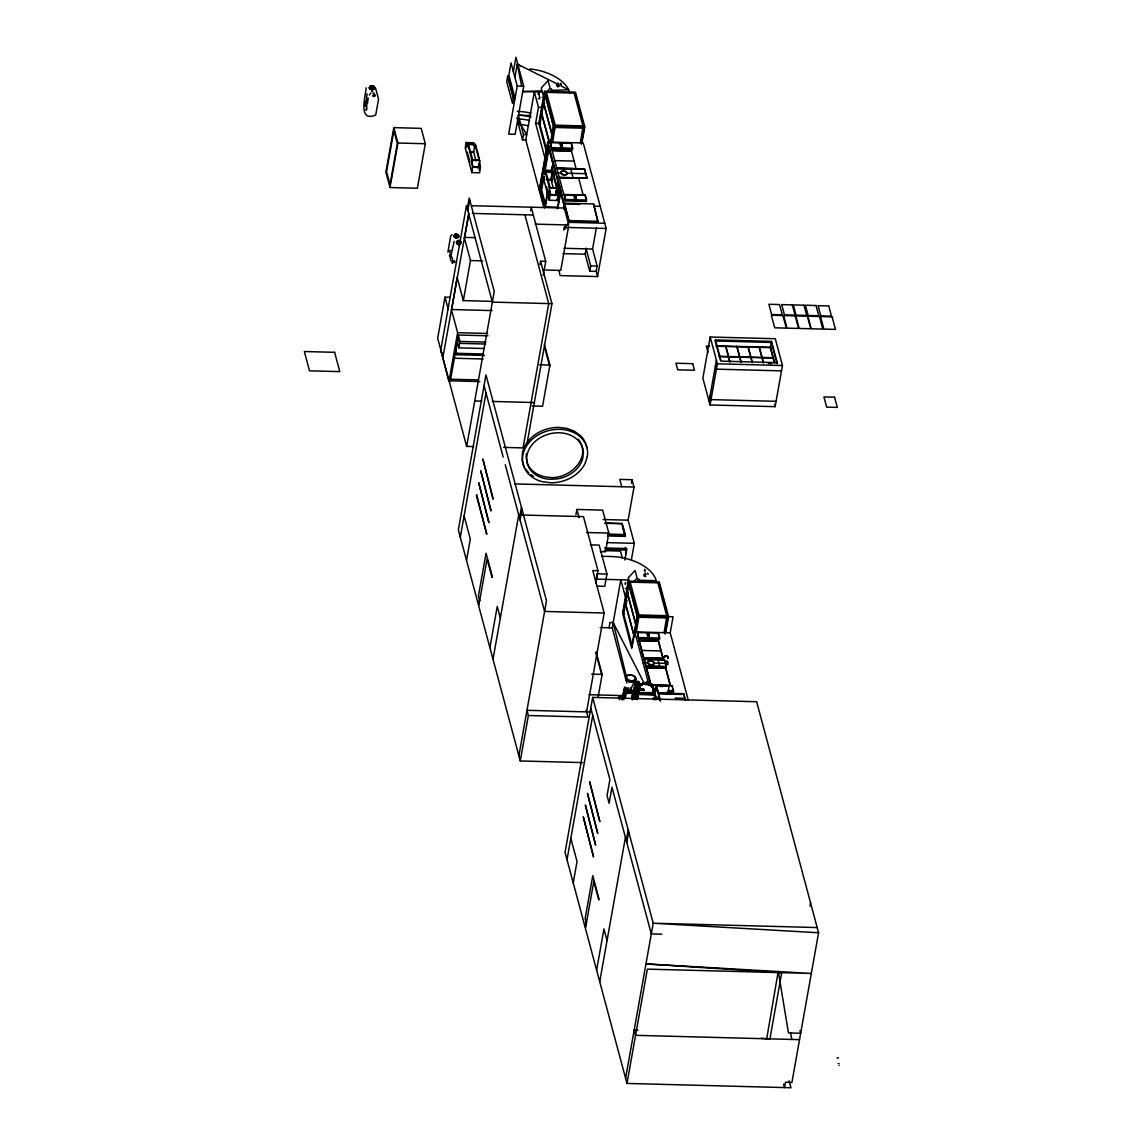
<?xml version="1.0" encoding="UTF-8"?>
<svg xmlns="http://www.w3.org/2000/svg" width="1145" height="1145" viewBox="0 0 1145 1145"><rect width="100%" height="100%" fill="white"/><g stroke="black" fill="none" stroke-linecap="round" stroke-linejoin="round"><path stroke-width="1.5" d="M634.487 699.094L634.831 697.434L635.089 698.937M648.728 685.34L648.986 685.454M667.836 657.344L667.907 658.432L668.05 657.717M667.807 656.715L668.022 657.459A3.249 2.591 -15 0 1 668.007 658.432L667.392 656.257M837.095 1057.823L837.181 1058.209M838.083 1063.591L838.083 1063.49M838.383 1057.737L838.569 1057.951M653.351 697.863L653.208 699.151M637.693 684.123L642.488 684.739L643.175 683.322L644.191 684.137L642.202 684.137L643.762 683.751L643.003 682.706L642.13 684.223L644.163 684.137L642.66 682.878C643.476 685.44 643.29 682.778 642.688 683.651M637.107 683.951L637.608 682.992L636.835 684.123M632.627 692.839C634.258 691.923 631.01 696.718 632.412 699.81L632.713 693.054L630.351 688.016M449.885 256.451L449.355 255.736L450.629 254.748M452.447 263.049C452.533 261.031 453.162 260.688 452.49 261.318M645.823 684.123L645.365 683.064A1.431 1.145 -15.8 0 0 646.395 681.733L648.9 681.647L649.759 683.851A1.431 1.145 -15.8 0 0 648.743 685.197L648.657 684.939M644.191 684.137L644.034 683.035M550.473 91.156L551.088 90.24M631.854 698.564L632.741 693.297M365.713 103.98L365.312 105.941M366.915 102.535L366.142 104.581M366.844 108.217L366.429 110.178M644.02 684.238L642.875 683.579L644.406 683.436M666.805 661.152L667.821 661.753L666.819 661.137M373.198 96.108L374.114 96.466L374.916 95.25M632.298 691.38L634.931 687M643.275 683.508L643.461 683.794M373.656 94.892L374.673 95.836L373.299 95.278M374.472 95.98L374.973 95.378M655.026 694.657L638.094 694.271L637.207 699.452C641.357 694.686 630.179 682.077 637.622 681.504C638.423 681.032 639.983 683.794 638.609 684.109M638.509 681.404L639.253 682.692L638.337 683.694M645.479 683.98L645.365 683.064M649.759 683.851L648.9 681.647M642.331 683.808L643.662 683.737C639.898 683.465 644.22 684.71 643.633 682.721M667.292 664.572L667.649 662.554M636.191 698.894L635.99 696.704L635.704 699.022M449.913 254.72L450.429 254.691M452.518 260.86L453.22 261.403L452.475 261.532A2.018 1.131 -73.1 0 1 452.747 261.06L453.277 260.917M636.992 683.737L637.65 683.136M637.636 683.794L637.794 684.467M647.369 683.966L647.984 683.207L648.299 684.08M634.988 682.821L632.355 698.937M622.837 699.838L624.841 688.059L628.677 687.959M366.114 87.793C366.157 94.191 356.939 123.145 375.732 114.972L378.537 99.171L375.589 88.151M393.823 127.625L385.894 172.151L390.016 187.522L417.395 188.252L425.325 143.726L421.203 128.355L393.823 127.625L397.916 143.039L390.016 187.522M466.187 142.552L465.242 147.891L471.869 172.594L479.598 172.795C481.558 163.162 477.808 153.773 475.533 144.327L467.804 144.127L467.332 146.789L466.187 142.552L473.93 142.753L473.443 145.429M466.087 147.762L466.945 142.953L473.386 143.125L474.416 146.975M450.214 254.247L449.956 255.034A2.018 1.131 -73.1 0 1 450.228 254.576M450.371 258.197L454.179 241.266M450.343 297.299L445.004 297.17L437.676 338.319L466.645 446.407L473.686 446.593M471.869 172.594C473.815 162.962 470.08 153.573 467.804 144.127M472.155 162.962L472.699 159.971L468.548 144.528L475.003 144.699L473.658 152.17L470.438 152.085M454.436 262.434L454.665 261.203M479.827 381.586L448.725 380.77L440.768 349.898L466.473 205.599L467.919 210.236M467.303 208.691L469.207 197.999L494.254 291.417L466.645 446.407M467.818 210.623L469.722 199.931M442.843 357.612L468.863 213.328L464.584 237.373M451.731 309.522L457.127 277.448L463.339 300.62L491.52 301.35M477.909 168L479.411 163.205M479.225 170.261L479.798 167.055L478.767 163.191M449.055 380.784L457.614 332.68L451.416 309.522L492.021 310.581M463.339 300.62L470.466 260.53L464.269 237.373L475.089 237.659M450.371 380.813L458.53 335.027L487.985 335.8M484.464 355.465L456.74 354.735L455.953 349.44M484.149 348.509L458.787 347.851L459.961 341.439L458.415 335.642M513.361 71.677L515.923 57.25L523.694 86.204L515.121 134.309L508.681 134.137L517.239 86.032L511.042 62.875L508.852 75.169L515.05 98.327M514.906 77.474L517.297 64.106L558.431 84.53M543.803 207.245L525.77 139.948L522.549 139.862L518.413 124.433L519.358 119.08A26.378 14.985 10.1 0 1 529.534 120.511M522.549 139.862L523.494 134.523L518.327 115.216L530.707 115.545M525.77 139.948L534.329 91.858L538.479 107.286L535.617 123.331L544.934 158.067M538.264 94.248L538.608 92.817L538.365 94.162M460.304 537.248L486.01 392.95M538.293 98.771L538.493 98.785M539.51 98.871L539.71 97.554M581.932 142.939L584.794 126.895L575.477 92.158L544.548 91.342L538.837 123.417L546.508 152.013M544.805 92.316L539.095 124.376L540.583 123.932M466.516 560.406L470.323 539.037L464.111 515.865M530.607 210.794L531.237 207.302L545.721 261.346L543.231 275.301M539.223 190.142L547.782 142.037L583.22 142.968L606.149 228.47L564.27 227.368L563.798 230.045L566.317 227.526M551.547 171.192L551.346 170.419L543.617 170.219L542.658 175.557L549.285 200.275L557.658 200.489L559.833 186.363M543.417 176.774L540.984 190.485L545.378 206.887L557.4 207.202M544.362 171.693L548.913 145.959M544.047 176.301L541.614 190.013L545.349 203.967L547.797 190.256M544.963 171.163L548.942 148.879L552.677 162.833M556.198 192.26L558.273 180.566L556.685 185.891L552.963 171.993L545.22 171.793L544.748 174.469L543.617 170.219M550.63 141.823L553.364 126.465M550.53 142.681L551.632 149.093L561.293 149.351L561.551 147.963L560.206 142.939L550.53 142.681L551.632 149.093M551.017 142.123L553.865 126.093L544.548 91.342M551.804 139.819L552.505 135.826L543.718 103.021L544.519 103.036M553.064 132.72L553.622 129.6M552.62 142.166L555.11 126.98M552.133 150.525L571.469 151.025L552.133 150.525L563.984 195.222L583.149 194.693L563.984 195.222M551.16 171.406L553.421 162.418L552.133 171.55M545.378 206.887L547.811 193.09M551.475 172.637L553.307 162.361L551.632 172.451M553.378 188.424L550.988 179.464L551.833 174.655L550.802 170.791L544.362 170.619L545.049 173.196M549.285 200.275C551.246 190.642 547.496 181.239 545.22 171.793M552.42 172.365L556.556 187.809L550.115 187.637L545.979 172.194L552.42 172.365L551.088 179.851L546.251 179.722M549.099 190.685L548.884 195.509L546.48 186.535M551.947 181.554L552.52 178.348M553.378 173.539L554.967 168.215M553.579 174.312L555.182 168.988L553.693 177.332M553.479 176.559L554.667 169.889M559.948 144.327L560.206 142.939M479.469 599.851L478.524 605.19L458.344 529.92L485.952 374.93L546.494 600.753L518.885 755.743M539.953 264.652L540.569 261.217L545.721 261.346M561.637 142.953L562.739 149.365L572.4 149.623L572.657 148.235L571.312 143.211L561.637 142.953L562.739 149.365M555.325 195.68L558.488 181.339L556.699 191.358M557.758 194.364L559.189 186.334M557.658 200.489L559.232 189.698M557.3 208.733L560.649 189.913M557.916 208.161L560.678 192.661L564.456 206.758M571.312 143.211L572.4 149.623M564.413 194.493L565.515 200.905L575.176 201.162L575.42 199.774L574.074 194.75L564.413 194.493L565.515 200.905M564.399 203.996L564.542 203.195L593.539 203.953L598.048 222.13L569.051 221.371L564.542 203.195M563.755 209.048L564.356 205.642L547.811 143.884L539.624 189.841L544.476 207.946M568.378 223.304L564.285 208.018L564.757 205.341M564.442 209.735L565.058 206.315M489.903 647.655L497.231 606.506L500.336 618.085M580.329 142.896L582.819 127.71M526.872 444.475L551.947 303.668L540.569 261.217M576.078 168.673L556.742 168.158L576.078 168.673L571.469 151.025M581.259 144.342L584.293 127.267L582.447 120.368M573.831 196.138L574.074 194.75M568.521 226.753L560.749 270.435L542.859 269.962M575.52 194.764L576.608 201.177L586.283 201.434L586.526 200.046L585.181 195.022L575.52 194.764L576.608 201.177M493.008 659.234L518.714 514.935M578.712 178.09L559.332 177.847L578.712 178.09L583.106 194.951M519.544 518.027L521.447 507.335M520.059 519.959L521.963 509.267M584.551 169.245L556.842 168.515L584.551 169.245L586.941 178.162L559.232 177.432L586.941 178.162M544.347 344.359L549.901 365.083L542.573 406.246L532.167 405.974M585.181 195.022L586.283 201.434M593.539 203.953L598.048 222.13M558.817 270.377L560.206 275.587L597.575 276.575L596.187 271.365L589.747 271.193L585.181 254.204L586.14 248.866M596.187 271.365L597.132 266.012L592.58 249.037L596.302 228.127M589.747 271.193L590.691 265.855L585.925 248.093M597.575 276.575L606.192 228.227M582.69 762.599L520.274 760.953L528.375 715.525L526.972 710.315L590.104 711.975M575.921 514.792L576.88 509.439L602.656 510.126L608.811 533.083L605.476 551.79L600.323 551.661M595.701 582.605L597.275 573.788L606.936 574.046L604.746 586.34L596.702 586.125M595.786 582.905L597.962 570.682L583.463 516.638L522.22 515.021M586.569 711.889L604.188 613.019L592.795 570.553L597.962 570.682M622.021 524.825L621.95 523.465L605.276 523.022M783.609 1084.129L784.525 1087.578L785.484 1082.24L791.925 1082.411L818.575 932.76L756.645 701.728L592.666 697.405L565.058 852.395L585.238 927.665L586.183 922.326M631.41 483.233L632.04 479.726L619.788 479.397L621.764 486.725M567.018 859.723L592.724 715.425M607.551 535.946L625.127 536.404L625.313 535.33L622.207 523.752L604.646 523.294M631.382 559.79L634.301 543.345L628.104 520.188L634.001 487.054L632.04 479.726M609.025 627.789L609.97 622.451L613.19 622.536L644.449 683.765M598.22 696.403L602.141 674.419L596.116 651.977M625.957 553.865L625.399 547.339M626.802 683.078L612.246 627.875L620.805 579.771L625.471 597.146L627.074 597.189M624.869 559.977L626.916 548.527L604.445 547.94M625.256 584.093L625.599 582.676L625.356 584.007M625.284 588.63L625.485 588.644M573.23 882.895L577.037 861.512L570.825 838.355M626.501 588.73L626.701 587.414M665.703 632.698L668.565 616.668L659.248 581.932L628.319 581.116L622.608 613.176L631.596 647.913M628.576 582.075L622.866 614.149L624.354 613.706M628.863 584.995L623.667 614.164L632.469 646.982M626.387 603.501L626.973 600.152M627.574 596.788L628.176 593.439L627.374 593.425L636.162 626.229L635.575 629.578M618.5 697.949L618.787 696.346L620.075 696.375L620.762 698.951M631.668 646.954L637.135 616.225M631.925 647.927L637.636 615.853L628.319 581.116M634.974 632.942L634.373 636.291L625.571 603.472M636.548 624.039L637.107 620.933M638.881 616.754L636.391 631.94L634.23 634.974M637.522 632.541L638.624 638.953L648.285 639.211L648.542 637.822L647.197 632.799L637.522 632.541L638.624 638.953M639.082 640.642L658.461 640.885L663.069 658.518L643.733 658.017L639.082 640.642L658.404 641.157L663.069 658.518M634.158 692.367L634.774 688.961M635.733 683.837L651.662 684.195L654.367 694.314L638.567 693.97L634.96 683.164M636.191 685.612L636.992 685.168M636.377 686.256L638.18 685.383M636.677 687.358L636.548 686.428L637.407 686.628M636.734 687.544L637.035 686.37L638.438 693.67L639.382 694.142M636.906 688.174L637.708 687.73M637.092 688.818L640.47 688.431M655.956 582.333L656.242 580.715A39.574 22.471 10.1 0 0 611.373 556.527L601.44 556.27M637.264 689.462L643.719 689.133M646.939 634.187L647.197 632.799M637.579 690.549L637.45 689.633L643.905 689.777M637.808 691.38L638.609 690.936M638.924 684.495L639.296 684.223A3.063 1.732 10.1 0 1 641.214 683.665A3.063 1.732 10.1 0 1 643.275 684.095M643.733 658.017L639.125 640.37M637.98 692.024L638.795 691.566M639.253 684.495L636.09 684.782L635.117 683.722L652.077 684.137L655.112 694.743L654.124 699.824M638.166 692.653L654.697 692.525L654.353 694.457L651.534 684.195M648.628 632.813L649.73 639.225L659.391 639.468L659.649 638.08L658.303 633.07L648.628 632.813L649.73 639.225M639.196 693.04L638.337 692.839L639.153 692.854M644.105 659.391L664.443 659.663L666.247 666.791L645.952 666.261L644.105 659.391L664.401 659.921L666.247 666.791M640.513 694.171L644.22 694.242M642.703 683.408L643.003 682.706M645.952 666.261L644.148 659.119M667.034 691.881L673.475 692.052L672.373 685.655L650.975 685.068L646.324 667.707L665.703 667.95L670.312 685.583L665.703 667.95M645.708 684.638L646.839 684.667M596.617 970.13L603.945 928.981L607.05 940.56M647.97 684.696L650.403 684.925M710.201 337.016L702.873 378.165L710.057 404.958L775.136 406.661L782.464 365.513L775.279 338.72L710.201 337.016L717.385 363.795L710.057 404.958M649.272 685.354L649.143 684.438L649.544 685.182M658.303 633.07L659.391 639.468M650.274 684.467C652.077 686.656 650.847 683.508 650.36 685.197L648.413 685.154M650.975 685.068L646.367 667.435M650.89 685.941L651.691 685.497L650.56 685.469M651.82 686.413L650.732 686.113M651.992 687.057L651.863 686.141M599.722 981.709L625.428 837.41M652.822 686.685L654.296 693.398L654.453 692.525M626.258 840.502L628.161 829.81M715.267 340.981L715.468 339.922L771.515 341.396L777.212 362.607L777.011 363.681L771.329 342.455L715.267 340.981L720.52 360.575M652.936 694.442L653.265 692.983M653.48 692.367L652.722 692.067M664.1 632.67L666.59 617.484M626.773 842.434L628.677 831.742M653.265 694.457L653.995 693.727L659.162 699.709M653.838 693.641L640.255 692.682L640.069 693.741L653.079 694.027M665.03 634.115L667.764 618.744M655.97 688.66L656.5 685.655L669.095 685.998L656.028 685.454L654.468 692.081M709.084 401.322L716.412 360.174M688.202 699.924L670.211 632.827L673.074 616.797L637.636 615.853M661.023 686.771L661.28 685.383M662.468 686.785L662.712 685.397M658.318 693.226L667.764 693.469L669.052 685.798M672.129 687.043L672.373 685.655M658.26 693.04L683.694 693.698L684.939 699.652M682.95 699.051L683.093 698.25L675.364 698.049L675.221 698.851L681.404 699.008M625.599 1078.218L653.208 923.228L592.666 697.405M789.12 1080.851L790.98 1087.75L626.988 1083.428L647.354 969.128L811.333 973.45L645.952 963.918L781.72 972.663L769.927 1038.873L761.11 1038.3M774.707 363.079L770.471 347.264L771.515 341.396M766.706 1038.787L778.214 971.532M810.002 906.196L810.588 902.904M637.107 699.423L637.994 694.385L637.178 699.452M667.664 662.712C667.979 665.46 665.789 661.481 667.893 664.587M643.018 683.493L643.876 683.78L642.86 683.508M633.385 698.908L633.915 699.094M663.943 657.688L665.846 656.128M625.184 698.393L626.387 693.269L632.197 693.426M642.216 684.052L643.662 683.737L642.245 683.966M636.849 684.624C633.228 683.307 638.996 690.449 638.538 694.099L636.72 684.166M621.606 698.264L624.812 688.26L625.657 692.868L623.853 699.581M621.749 699.638L625.327 687.873M458.415 237.101L457.885 237.831M458.673 236.242A3.292 1.861 10.1 0 0 458.415 235.269L456.139 233.895L454.336 235.154A3.292 1.861 10.1 0 0 454.594 236.128L457.771 237.158L458.157 234.696M458.472 237.444L458.801 236.986A3.664 2.075 10.1 0 0 458.515 235.899M372.869 93.146L374.458 93.189M374.215 95.064L372.998 95.636L374.787 95.207M367.531 103.351L368.203 98.026M369.205 87.85L370.007 87.235M373.241 86.376C376.49 88.666 367.917 88.179 370.951 86.19M374.358 88.752L374.329 88.008M630.079 690.32L635.046 680.674M374.93 95.822L373.084 95.965M664.572 656.357L663.885 657.86A3.049 2.433 -15 0 1 664.386 657.015L664.959 656.6M456.969 236.972L458.572 236.242M449.928 256.552L450.429 255.335M452.118 262.906L452.933 261.833M370.894 92.917L369.32 95.049M556.685 84.916L557.744 84.258L557.042 84.487M558.574 86.548L558.717 85.603L557.329 85.574L557.858 86.719M645.379 574.303L644.02 574.275L643.876 575.219M645.565 576.407L645.05 575.262M642.86 683.679L643.891 683.637M637.464 581.016L638.051 579.985M633.142 582.318L637.121 578.068L635.089 570.511L628.261 577.796L629.278 581.574M369.864 86.233L369.577 87.507L371.595 88.508A3.292 1.861 10.1 0 0 373.227 88.551L374.716 87.349L373.613 86.133M369.706 87.421L369.763 88.623M374.615 87.593L372.74 88.294M374.157 88.966L374.1 87.75M564.27 227.368L569.308 222.33L604.746 223.261M667.048 656.357L667.778 656.886A3.249 2.591 -15 0 1 667.893 657.974L667.807 658.361M454.994 234.138L454.522 235.541M457.513 240.636L456.955 241.709A3.292 1.861 10.1 0 0 457.113 242.625L458.988 243.728L460.905 243.284M457.342 241.824L456.798 242.568A3.134 1.789 10.1 0 0 457.041 243.499M460.905 242.983C458.029 245.445 455.023 239.377 459.546 240.55M366.085 110.264L366.972 104.925M638.652 681.962L636.391 681.304M649.043 682.22L646.768 681.547M664.787 656.071L665.732 655.67A1.66 1.317 -15 0 1 666.648 655.799L667.463 656.185M369.749 86.49L371.538 85.775M635.146 683.379L636.548 681.862M645.522 683.637A1.431 1.145 -15.8 0 0 646.553 682.291L646.925 682.105M454.98 234.754L453.964 235.784A3.664 2.075 10.1 0 0 454.264 236.872L455.853 238.045M455.152 235.183L454.121 236.027A3.392 1.918 10.1 0 0 454.379 237.029M457.499 241.251L456.483 242.282A3.778 2.147 10.4 0 0 456.769 243.37L458.401 244.429A2.004 1.145 10.1 0 0 459.861 244.615M457.571 241.566L456.626 242.525A3.392 1.918 10.1 0 0 456.898 243.527M370.064 86.304L373.113 86.233M370.164 86.705L369.22 88.122M374.014 89.224L373.113 89.467A3.134 1.789 10.1 0 1 371.467 89.339L369.935 88.909M374.215 89.11L373.241 89.382A3.778 2.133 10 0 1 372.039 89.396M665.546 656.3L665.86 656.214A1.66 1.317 -15 0 1 666.776 656.242L667.106 656.285M651.505 684.295L652.679 685.368L654.697 692.525M455.252 234.238L457.814 234.682M457.771 240.722L459.088 240.793M458.444 240.779L457.47 241.523A2.419 1.374 10.1 0 0 457.671 242.253L459.388 243.098L460.662 242.325A2.419 1.345 13.2 0 0 460.476 241.609L458.601 240.607M557.372 85.66L558.932 86.133M558.56 86.476L557.186 86.433M645.064 575.362L644.206 576.379M644.835 576.493L645.551 576.336M452.976 261.632L453.134 261.06M633.786 695.673L633.786 696.575M541.47 91.199L540.64 91.271M544.834 97.01L542.243 97.253M452.017 234.639L450.643 236.128L447.91 252.186M459.746 244.686L458.83 244.543M540.383 90.856L522.735 91.543L541.428 92.044M550.974 90.441L568.636 89.754L569.781 92.788M637.049 685.354L636.191 685.154M641.887 685.454L638.624 685.841M650.933 685.655L651.691 685.497M637.221 685.998L636.362 685.798M639.812 686.055L637.679 686.456M651.119 686.299L651.92 686.313M637.536 687.086L636.72 687.072L638.395 693.011M636.777 687.258L640.169 687.329M636.963 687.902L640.341 687.973M637.321 689.175L643.776 689.319M637.493 689.82L643.948 689.963M637.622 690.278L644.077 690.421M637.851 691.093L638.667 691.122M638.037 691.737L638.838 691.752M638.094 694.414L655.026 694.786M552.448 90.469L551.317 90.469M639.44 580.315L638.309 580.329M517.239 86.032L523.694 86.204M371.538 85.789L373.599 86.161M372.74 88.279L371.137 88.079M538.751 93.088L539.681 97.697M372.669 91.471L371.424 90.927M367.058 93.804L366.4 99.128M373.871 94.863L374.701 95.006M365.842 100.703L365.169 106.027M538.479 107.286L543.303 107.415M366.357 104.567L366.829 99.257M542.515 114.314L541.699 114.3L549.113 141.923M535.617 123.331L540.454 123.46M553.865 126.093L584.794 126.895M555.239 127.467L582.948 128.197M523.494 134.523L526.714 134.609L516.767 117.921M397.945 143.011L425.325 143.726M551.876 147.705L561.551 147.963M562.982 147.977L572.657 148.235M470.337 151.712L473.558 151.784L475.962 160.758M554.71 160.586L574.046 161.101M472.699 159.971L479.14 160.143L475.003 144.699M472.155 160.329L479.884 160.543M471.668 163.005L473.357 166.884L479.798 167.055M472.813 167.256L480.542 167.456M558.03 172.967L560.678 173.038M567.118 173.21L585.739 173.696M547.754 179.379L550.988 179.464M560.034 187.136L557.014 200.475L557.458 199.717M549.571 188.009L557.3 188.209L556.885 186.664M557.858 194.736L550.774 194.55L549.743 190.7M550.23 194.922L557.973 195.122L556.184 190.871L557.214 194.722M565.759 199.516L575.42 199.774M576.865 199.788L586.526 200.046M566.102 204.039L579.742 204.397M593.754 206.114L600.195 206.272M471.726 205.742L564.285 208.018M472.37 213.414L533.298 215.017M569.194 220.57L598.191 221.328M535.058 224.119L568.836 225.007M563.97 248.279L592.58 249.037M451.015 250.626L449.412 250.526L449.999 252.73M563.011 253.617L585.181 254.204M470.466 260.53L482.804 260.86M590.691 265.855L597.132 266.012M551.947 303.668L492.35 302.108L466.473 205.599M457.614 332.68L487.57 333.467M716.197 345.847L770.471 347.264M716.298 346.234L770.571 347.651M709.599 346.191L706.293 346.105L707.968 352.374M459.961 341.439L485.952 342.126M485.623 344.044L459.632 343.357L458.072 337.56M718.988 356.267L773.261 357.698M719.089 356.639L773.362 358.07M440.768 349.898L443.172 357.626M456.998 353.304L482.99 353.991M777.212 362.607L721.15 361.133L715.468 339.922M768.252 363.452L771.759 363.537M717.385 363.795L782.464 365.513M453.62 358.213L483.09 358.986M781.52 370.865L716.441 369.148L715.468 365.513M539.495 364.811L549.901 365.083M450.658 379.21L478.381 379.94M776.081 401.322L711.002 399.605L710.043 395.984M474.731 400.979L481.787 401.165M492.35 401.437L534.343 402.553M503.643 447.38L523.022 447.895L548.727 303.597L524.925 214.802M514.649 483.906L634.001 487.054M603.143 519.529L628.104 520.188M586.469 532.497L608.811 533.083M608.124 534.085L624.927 534.529L625.313 535.33L607.752 534.872M607.093 542.63L634.301 543.345M590.391 544.863L599.178 545.092L606.936 574.046M605.376 549.5L624.927 550.015M604.431 550.63L620.433 551.046L622.25 557.801M596.33 579.127L627.889 579.957M638.524 580.243L656.242 580.715M628.29 592.809L627.474 592.795L636.276 625.599M604.188 613.019L544.591 611.444L505.26 464.755M639.01 617.241L666.719 617.971M600.166 627.56L612.246 627.875M670.211 632.827L634.774 631.897L648.914 684.624M638.867 637.565L648.542 637.822M649.974 637.822L659.649 638.08M641.701 650.446L661.037 650.947M643.791 657.745L663.112 658.26M643.061 662.769L647.669 662.898M654.11 663.069L665.317 663.356M645.995 665.989L666.29 666.533M646.324 667.707L665.646 668.208M591.722 674.147L602.141 674.419M651.018 684.81L670.355 685.311M656.171 690.235L652.893 690.263M668.895 690.535L673.718 690.664M652.707 691.537L655.928 691.623M630.895 691.866L634.33 691.952M660.336 693.899L681.762 694.457M638.438 693.899L654.367 694.314M588.988 694.7L622.579 695.587M619.874 697.448L622.78 697.52M528.375 715.525L587.972 717.099L586.154 710.344M817.187 927.55L653.208 923.228L818.575 932.76M661.81 934.191L651.305 933.919L611.974 787.23L609.111 803.26L607.05 795.546L609.899 779.516L590.763 708.097M799.539 1039.646L635.561 1035.338L634.158 1030.128L637.665 1030.214M634.158 1030.128L637.693 1030.343M456.583 234.31L454.951 235.04A2.419 1.374 10.1 0 0 455.152 235.755L456.869 236.6L458.157 235.827A2.419 1.345 13.2 0 0 457.957 235.111L456.912 234.396M456.969 236.958L455.281 236.414M456.855 238.146L455.367 237.774M458.83 244.658L457.17 243.842M372.884 86.247L374.014 86.605M369.563 86.963L371.137 88.093M370.951 89.224L369.434 88.508M645.336 683.422L646.095 684.095M666.691 655.713L667.363 656.443M459.546 240.522L460.934 241.509M459.503 240.765L460.934 241.752M373.642 86.977L374.916 88.365L373.027 89.382A3.392 1.918 10.1 0 1 370.25 89.081M560.85 85.861L568.636 89.754A39.574 22.471 10.1 0 0 530.006 68.943M520.331 65.909L517.297 64.106L521.719 86.405M374.014 86.347L374.744 87.635M559.146 84.644L558.245 82.955M646.138 574.504L645.236 572.815M457.07 243.699L457.442 244.014A2.39 1.345 10.2 0 0 458.372 244.443M454.522 235.526L455.281 236.428M647.956 683.179L647.068 684.123M635.761 683.923L636.878 685.011M454.78 237.287L454.522 237.001A3.134 1.789 10.1 0 1 454.279 236.07M578.254 439.208C592.91 457.885 568.321 480.399 548.784 477.308A28.711 22.843 -15 0 1 527.616 463.911L526.228 458.114A28.711 22.843 -15 0 1 526.457 453.549M666.805 663.027L666.776 662.898M667.707 656.743L667.921 657.488M654.539 695.273L655.928 699.91M638.982 684.209L639.44 685.855M639.253 682.692L639.368 683.594M770.256 347.264L774.492 363.079M759.307 346.978L763.543 362.793M759.092 346.978L763.329 362.779M774.492 404.242L775.136 406.661M748.143 346.677L752.379 362.493M747.914 346.677L752.165 362.493M736.965 346.391L741.201 362.206M736.75 346.377L740.987 362.192M725.801 346.091L730.038 361.906M725.586 346.091L729.823 361.906M575.506 94.462L581.517 116.904M584.594 168.973L586.984 177.89M560.764 83.284L561.164 84.859L560.978 84.143M570.697 168.873L573.087 177.79M799.983 1030.629L800.684 1033.234L788.447 1032.919L778.5 972.577M560.406 146.002L561.293 149.351M574.275 197.813L575.176 201.162M546.308 97.125L547.696 102.306M548.612 105.755L550.015 110.936M550.931 114.385L553.708 124.748M553.622 127.424L544.576 93.647L545.378 93.661L539.91 124.404L546.852 150.296M544.276 103.193L543.603 103.651L552.391 136.455M541.814 113.713L549.686 143.068M547.782 142.037L569.308 222.33M659.277 584.236L661.581 592.867M662.511 596.316L666.218 610.142M683.694 693.698L685.54 700.568M543.846 176.716L544.533 179.293M648.099 574.475L647.755 573.13M644.52 570.926L644.334 569.895M672.573 688.717L673.475 692.052M507.578 76.973L513.375 98.584M621.95 523.465L624.927 534.529M622.465 526.471L625.127 536.404M657.96 659.749L659.806 666.619M647.397 635.861L648.285 639.211M656.5 685.655L660.536 700.711M656.028 685.454L660.178 700.897M628.347 583.42L637.393 617.198M625.471 604.059L634.273 636.878M544.619 347.164L549.714 366.157M625.7 688.875L625.385 687.716A3.95 0.844 -88.5 0 0 624.197 688.617L624.44 693.068M576.88 509.439L579.084 517.64M467.217 152.013L469.98 162.304M595.93 653.051L601.941 675.493M451.903 256.938L452.518 259.214M450.414 258.67L451.03 260.96M484.049 385.622L503.185 457.027M456.683 340.022L458.787 347.851M445.004 297.17L448.11 308.749M455.696 350.885L456.74 354.735M476.621 494.554L486.782 534.243L476.434 495.613M586.397 923.099L585.152 918.462L592.766 875.71L598.978 898.868L598.792 899.941L593.826 881.407L585.438 928.438L626.988 1083.428M479.683 600.624L478.438 595.987L486.053 553.235L492.264 576.393L492.078 577.466L487.112 558.932L478.724 605.963L520.274 760.953M644.778 569.337L645.193 571.054M613.19 622.536L626.687 677.826M551.403 88.766L551.704 90.34M638.395 578.626L638.695 580.2M790.608 1032.976L791.81 1039.445M618.787 696.346L619.388 699.81M533.441 476.32A32.947 26.206 -15 0 1 530.951 474.631M528.747 472.728A32.947 26.206 -15 0 1 525.369 468.62M524.496 467.131A32.947 26.206 -15 0 1 522.277 460.648L522.277 453.721A32.947 26.206 -15 0 1 558.76 427.414L566.975 428.43L574.332 431.193L580.343 435.515A32.947 26.206 -15 0 1 586.812 447.595M517.282 111.366A39.574 22.471 10.1 0 1 530.894 113.112M518.327 115.216A32.976 18.721 10.1 0 1 531.051 117.019M518.413 124.433A26.378 14.985 10.1 0 1 528.589 125.864M663.771 657.459A3.049 2.433 -15 0 1 664.257 656.557M458.172 236.171A3.134 1.789 10.1 0 1 458.344 236.485M458.315 236.142A3.392 1.918 10.1 0 1 458.501 236.471M458.587 236.815A3.392 1.918 10.1 0 1 458.587 237.144M370.951 86.061A3.292 1.861 10.1 0 1 372.569 86.104M639.583 684.166A2.376 1.345 10.1 0 1 640.141 683.808A2.505 1.417 10.1 0 1 643.175 684.037M648.657 684.123A1.431 1.145 -15.8 0 1 649.601 683.279M626.515 676.967A5.081 2.877 10.1 0 0 630.079 682.005A5.081 2.877 10.1 0 0 635.174 678.527A4.952 2.805 10.1 0 1 630.093 681.933A4.952 2.805 10.1 0 1 626.616 677.024M630.294 689.891A1.646 0.93 10.1 0 1 629.077 690.821A1.646 0.93 10.1 0 1 627.145 689.977A1.646 0.93 10.1 0 1 628.018 688.904M628.075 688.989A1.517 0.859 10.1 0 0 627.26 689.963A1.517 0.859 10.1 0 0 629.049 690.736A1.517 0.859 10.1 0 0 630.165 689.891A2.633 1.503 10.1 0 1 630.28 692.267A2.633 1.503 10.1 0 1 626.243 691.222A2.633 1.503 10.1 0 1 628.219 689.347A1.646 0.93 10.1 0 0 627.303 690.65A1.646 0.93 10.1 0 0 629.65 691.251A1.646 0.93 10.1 0 0 629.993 689.905M630.022 691.437A1.646 0.93 10.1 0 1 626.873 690.635M629.707 691.58A1.517 0.859 10.1 0 1 627.131 691.108M630.251 689.319A2.633 1.503 10.1 0 1 630.38 691.723A2.633 1.503 10.1 0 1 626.344 690.693A2.633 1.503 10.1 0 1 628.319 688.818M633.872 696.532C634.344 700.983 634.702 692.439 633.872 696.532M634.402 693.555C634.874 698.021 635.203 689.548 634.402 693.555M635.017 695.745C635.461 700.196 635.861 691.809 635.017 695.745M634.945 690.478C635.389 694.929 635.79 686.542 634.945 690.478M635.561 692.682C636.047 697.162 636.377 688.517 635.561 692.682M636.191 694.943C636.649 699.38 637.035 691.007 636.191 694.943M839.042 1063.633L839.042 1063.519M839.171 1065.451L839.185 1065.337M840.659 1065.465L840.659 1065.465M454.121 261.733C454.45 264.466 454.565 259.257 454.121 261.733M583.377 452.075L582.834 458.143A28.711 22.843 -15 0 1 556.685 478.996L549.299 479.24A28.711 22.843 -15 0 1 526.9 455.996A28.711 22.843 -15 0 1 555.926 432.853A28.711 22.843 -15 0 1 583.377 452.075M632.498 698.049L632.312 699.251L632.527 698.049M393.866 130.573L386.538 171.707L390.016 184.688L397.344 143.554L393.866 130.573M507.765 75.899L506.72 81.782L512.516 103.393L513.561 97.525L507.765 75.899M478.71 482.789L488.872 522.478L478.71 482.789M480.8 471.039L490.976 510.727L480.8 471.039M482.904 459.274L493.066 498.962L482.904 459.274M583.335 817.029L593.496 856.718L583.335 817.029M585.424 805.278L595.586 844.953L585.424 805.278M587.514 793.514L597.676 833.202L587.514 793.514M589.618 781.749L599.78 821.437L589.618 781.749M587.328 456.454L585.138 463.353A32.947 26.206 -15 0 1 550.845 482.775L542.63 481.759A32.947 26.206 -15 0 1 524.009 451.015A32.947 26.206 -15 0 1 562.081 429.475A32.947 26.206 -15 0 1 587.328 456.454M548.097 80.651L541.27 87.936L543.303 95.507L550.13 88.208L548.097 80.651M574.132 93.088L546.423 92.359L555.225 125.163L582.919 125.893L574.132 93.088M779.516 304.556L768.882 304.269L771.63 314.503L782.264 314.775L779.516 304.556M792.311 304.885L781.691 304.613L784.425 314.832L795.059 315.118L792.311 304.885M803.976 305.2L793.342 304.913L796.076 315.147L806.71 315.419L803.976 305.2M816.027 305.515L805.393 305.228L808.141 315.462L818.775 315.734L816.027 305.515M828.722 305.958L818.088 305.686L820.836 315.92L831.47 316.192L828.722 305.958M782.951 315.562L771.344 315.261L774.707 327.799L786.314 328.114L782.951 315.562M795.217 315.891L783.624 315.576L786.987 328.128L798.58 328.429L795.217 315.891M807.397 316.206L795.804 315.905L799.167 328.443L810.76 328.758L807.397 316.206M819.462 316.521L807.855 316.22L811.218 328.772L822.826 329.073L819.462 316.521M832.129 316.864L820.536 316.55L823.885 329.102L835.492 329.402L832.129 316.864M334.626 352.316L304.341 351.515L309.508 370.823L339.793 371.624L334.626 352.316M692.711 363.666L675.965 363.223L677.725 369.792L694.471 370.236L692.711 363.666M834.562 397.2L823.928 396.914L826.676 407.148L837.31 407.42L834.562 397.2M657.903 582.848L630.194 582.118L638.982 614.937L666.691 615.667L657.903 582.848M648.972 664.286A3.292 1.875 10.1 0 0 654.139 663.556A3.292 1.875 10.1 0 0 649.558 661.094A3.292 1.875 10.1 0 0 648.972 664.286M649.029 664.014A3.292 1.875 10.1 0 0 654.181 663.298A3.292 1.875 10.1 0 0 649.601 660.822A3.292 1.875 10.1 0 0 649.029 664.014M561.98 174.426A3.292 1.875 10.1 0 0 567.147 173.711A3.292 1.875 10.1 0 0 562.567 171.235A3.292 1.875 10.1 0 0 561.98 174.426M562.038 174.169A3.292 1.875 10.1 0 0 567.19 173.439A3.292 1.875 10.1 0 0 562.61 170.977A3.292 1.875 10.1 0 0 562.038 174.169M627.875 679.829A5.081 2.877 10.1 0 0 635.818 678.727A5.081 2.877 10.1 0 0 628.777 674.92A5.081 2.877 10.1 0 0 627.875 679.829A4.952 2.805 10.1 0 0 635.675 678.799A4.952 2.805 10.1 0 0 628.805 675.106A4.952 2.805 10.1 0 0 627.932 679.887"/></g></svg>
